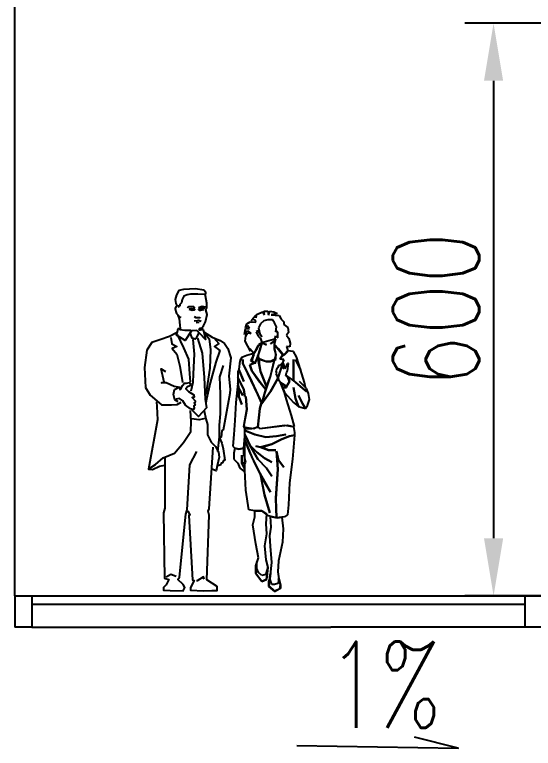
# Model space of a CAD drawing. Header units: millimetres. Extents: x 2 to 5882, y 1831 to 3462.
# Drawn here: x 528.08 to 546.12, y 2593.05 to 2618.61 of the extents above; entities that cross this region are included whole.
import ezdxf

# ---------------------------------------------------------------- set-up
doc = ezdxf.new("R2010")
doc.units = ezdxf.units.MM
for name, color, linetype in [('PP-MAN', 7, 'Continuous'), ('文字', 7, 'Continuous'), ('标注', 4, 'Continuous'), ('道路结构', 7, 'Continuous')]:
    doc.layers.add(name, color=color, linetype=linetype)
doc.styles.get("Standard").update_dxf_attribs({"font": 'simplex1.shx', "width": 0.7, "bigfont": 'hztxt.shx'})
doc.dimstyles.new('比例1：200', dxfattribs={"dimtxt": 3, "dimasz": 2, "dimexe": 1, "dimexo": 1, "dimgap": 0.5, "dimtad": 1, "dimlfac": 20, "dimzin": 13, "dimdsep": 46, "dimtxsty": 'Standard', "dimcen": -0.09, "dimclrd": 256, "dimclre": 256, "dimclrt": 7, "dimaunit": 1, "dimadec": 0, "dimazin": 0, "dimtfac": 0.0005, "dimtix": 1, "dimtmove": 2, "dimatfit": 3, "dimfxl": 0, "dimtolj": 1, "dimtzin": 13, "dimarcsym": 0})

# ---------------------------------------------------------------- blocks, each defined once
blk = doc.blocks.new('B11000')
at = {"layer": 'PP-MAN', "color": 0, "linetype": 'ByBlock'}
for p, q in [((-0.0795, 1.6614), (-0.074, 1.6632)), ((-0.074, 1.6632), (-0.0685, 1.6568)), ((-0.0265, 1.6559), (-0.0219, 1.6605)), ((-0.0219, 1.6605), (-0.0137, 1.6578))]:
    blk.add_line(p, q, dxfattribs=at)
for points in [[(-0.0585, 1.5392), (-0.0648, 1.5492), (-0.074, 1.551), (-0.084, 1.5629), (-0.0959, 1.5866), (-0.1059, 1.6295), (-0.0986, 1.6578), (-0.1041, 1.6696), (-0.1041, 1.697), (-0.0968, 1.7389), (-0.0986, 1.7599), (-0.0858, 1.7727), (-0.0375, 1.7809), (0.0328, 1.7773), (0.0602, 1.77), (0.0748, 1.7444), (0.0822, 1.7171), (0.0785, 1.6942), (0.0721, 1.6815)], [(-0.095, 1.7417), (-0.0895, 1.7481), (-0.0512, 1.7499), (-0.0082, 1.749), (0.0118, 1.7453), (0.0319, 1.7371), (0.042, 1.7171), (0.0456, 1.6979), (0.0557, 1.6888), (0.0557, 1.6806), (0.0593, 1.6787)], [(-0.0977, 1.6724), (-0.0767, 1.6769), (-0.0557, 1.6687)], [(-0.0913, 1.6641), (-0.0703, 1.6651), (-0.0557, 1.6596), (-0.0594, 1.6541), (-0.0694, 1.655), (-0.0868, 1.6596)], [(-0.0356, 1.6678), (-0.0238, 1.6769), (0.0045, 1.6742), (0.0091, 1.6669)], [(0.0009, 1.6651), (-0.011, 1.666), (-0.0265, 1.6641), (-0.0338, 1.6596), (-0.0292, 1.6541), (-0.0174, 1.6532), (0.0009, 1.6596)], [(0.0593, 1.6714), (0.0639, 1.6778), (0.0721, 1.6806), (0.0785, 1.6742), (0.0822, 1.6651), (0.0794, 1.6477), (0.0739, 1.6349), (0.0639, 1.624), (0.0575, 1.6158), (0.052, 1.6131), (0.0502, 1.6185)], [(-0.0648, 1.614), (-0.0621, 1.6094), (-0.042, 1.6103), (-0.032, 1.6149)], [(0.0675, 1.6258), (0.0584, 1.603), (0.0548, 1.5665), (0.0529, 1.5465)], [(-0.0712, 1.5884), (-0.0557, 1.593), (-0.0475, 1.5921), (-0.0283, 1.5893)], [(-0.0585, 1.582), (-0.042, 1.5811)], [(-0.0872, 1.5244), (-0.1361, 1.4955), (-0.1829, 1.4755), (-0.2074, 1.4577), (-0.2274, 1.4288), (-0.2452, 1.3732), (-0.2341, 1.2665), (-0.2407, 1.1887), (-0.2385, 1.1642), (-0.2007, 0.9485), (-0.1918, 0.9441), (-0.1873, 0.9063), (-0.1806, 0.9063), (-0.174, 0.9063)], [(-0.0961, 1.5133), (-0.1183, 1.4866), (-0.125, 1.4221), (-0.1206, 1.3132), (-0.0983, 1.1575)], [(-0.0676, 1.5446), (-0.0758, 1.5446), (-0.0822, 1.5401), (-0.0959, 1.4826), (-0.0603, 1.52), (-0.0448, 1.5346), (-0.0137, 1.5337), (0.0246, 1.4762), (0.0557, 1.4963), (0.0739, 1.5081), (0.0685, 1.5264), (0.0657, 1.5474), (0.0566, 1.5465)], [(-0.074, 1.541), (-0.0749, 1.5382), (-0.0539, 1.5355)], [(-0.0548, 1.52), (-0.0411, 1.4899), (-0.0347, 1.4844), (-0.0183, 1.4908), (-0.0073, 1.5173)], [(0.052, 1.5465), (0.0557, 1.541), (0.0255, 1.5364), (-0.0092, 1.5364)], [(0.0753, 1.5222), (0.1153, 1.5), (0.1732, 1.48), (0.2199, 1.4644), (0.2489, 1.4199), (0.2622, 1.3176), (0.2578, 1.1998), (0.2289, 1.1531), (0.191, 1.1197), (0.1621, 1.0975), (0.1042, 1.0975), (0.0708, 1.0997), (0.0464, 1.1131)], [(-0.145, 1.4911), (-0.174, 1.4577), (-0.1495, 1.4399), (-0.1806, 1.4177), (-0.1562, 1.3488), (-0.1228, 1.2265), (-0.1028, 1.1309), (-0.0983, 1.1086)], [(-0.0493, 1.4889), (-0.076, 1.4021), (-0.0872, 1.2576), (-0.0939, 1.1309), (-0.1028, 1.0797), (-0.0538, 1.0286), (-0.0182, 1.0664)], [(-0.0216, 1.4815), (-0.0291, 1.395), (-0.0234, 1.2803), (-0.0216, 1.2295), (-0.0103, 1.1768)], [(0.0708, 1.5111), (0.033, 1.4333), (0.0041, 1.3666), (-0.0026, 1.2798), (-0.0048, 1.2331)], [(0.1087, 1.4933), (0.102, 1.4555), (0.0731, 1.4399), (0.0998, 1.4288), (0.0731, 1.3955), (0.0553, 1.3243), (0.0397, 1.2287)], [(-0.1695, 0.8218), (-0.1784, 0.9085), (-0.1784, 0.9774), (-0.1851, 1.0441), (-0.1851, 1.0997), (-0.1851, 1.1598), (-0.1806, 1.262), (-0.2029, 1.3288)], [(0.053, 1.1998), (0.0886, 1.2042), (0.1354, 1.2265), (0.1621, 1.2265), (0.1465, 1.2309), (0.1643, 1.3087), (0.1398, 1.2932)], [(0.0578, 1.1877), (0.0489, 1.189), (0.0401, 1.2105), (0.0274, 1.2244), (0.016, 1.2244), (-0.0017, 1.2282), (-0.0068, 1.2194), (-0.003, 1.2093), (0.0109, 1.2029), (0.0198, 1.1915), (0.0046, 1.1751), (-0.0271, 1.1561), (-0.0296, 1.1422), (-0.017, 1.1396), (-0.036, 1.1207), (-0.0347, 1.1131), (-0.0284, 1.108), (-0.0347, 1.0979), (-0.0271, 1.0903), (-0.0296, 1.0764), (-0.0233, 1.0675), (-0.0068, 1.0726), (0.0211, 1.0953), (0.0375, 1.1207), (0.0578, 1.1346), (0.0781, 1.1295)], [(0.0642, 1.1153), (0.0842, 1.1264), (0.0931, 1.1575), (0.0864, 1.1864), (0.0664, 1.1976), (0.053, 1.1998)], [(0.1932, 1.1153), (0.191, 1.0864), (0.1866, 1.0086), (0.24, 0.7173), (0.2155, 0.715), (0.1754, 0.735), (0.1443, 0.7417)], [(-0.0872, 1.0619), (-0.0983, 1.0152), (-0.1072, 0.9819), (-0.1072, 0.9196), (-0.1295, 0.8774), (-0.1539, 0.8507), (-0.1717, 0.8173), (-0.1762, 0.7884), (-0.1651, 0.7373), (-0.1584, 0.7084), (-0.1339, 0.7173)], [(0.2311, 0.7239), (0.1977, 0.7462), (0.1532, 0.784), (0.0864, 0.8129), (0.033, 0.8751), (-0.0093, 0.9396), (-0.0115, 0.9997), (-0.0071, 1.0641)], [(-0.0939, 1.0174), (-0.0582, 1.0086), (-0.0137, 1.0152)], [(-0.1791, 0.9029), (-0.193, 0.8713), (-0.2006, 0.8371), (-0.2095, 0.7713), (-0.2019, 0.7688), (-0.1968, 0.7549), (-0.188, 0.7536), (-0.1854, 0.7435), (-0.169, 0.7384)], [(0.0073, 0.4733), (-0.0031, 0.4473), (0.0021, 0.4447), (-0.0187, 0.0651), (-0.0291, 0.0625), (-0.0083, 0.0209), (-0.0083, 0.0053), (-0.0838, 0.0001), (-0.1332, 0.0027), (-0.1644, 0.0027), (-0.1644, 0.0261), (-0.1046, 0.0651), (-0.1176, 0.4473), (-0.1124, 0.4707), (-0.1176, 0.4837), (-0.141, 0.8477)], [(0.1426, 0.7905), (0.1426, 0.4889), (0.1504, 0.4603), (0.1452, 0.0755), (0.1192, 0.0677), (0.1348, 0.0365), (0.1504, 0.0209), (0.1504, 0.0053), (0.1114, 0.0027), (0.0359, 0.0001), (0.0255, 0.0209), (0.0359, 0.0391), (0.0672, 0.0677), (0.0567, 0.0807), (0.0203, 0.4525), (0.0125, 0.4785), (-0.0031, 0.7437), (-0.0447, 0.8217)], [(0.0776, 0.0859), (0.1088, 0.0963), (0.1348, 0.0807)], [(-0.089, 0.0703), (-0.0838, 0.0833), (-0.0473, 0.0599), (-0.0421, 0.0599)]]:
    blk.add_lwpolyline(points, dxfattribs=at)
blk = doc.blocks.new('行人')
at = {"color": 143, "linetype": 'Continuous'}
for p, q in [((-1454.792, -1087.039), (-1454.7, -1086.962)), ((-1454.7, -1086.962), (-1454.523, -1086.877)), ((-1454.523, -1086.877), (-1454.446, -1086.985)), ((-1454.477, -1086.854), (-1454.33, -1086.854)), ((-1454.446, -1086.985), (-1454.477, -1086.854)), ((-1454.33, -1086.854), (-1454.315, -1086.993)), ((-1454.315, -1086.993), (-1454.261, -1086.854)), ((-1454.261, -1086.854), (-1454.123, -1086.877)), ((-1454.007, -1086.939), (-1454.215, -1086.985)), ((-1454.215, -1086.985), (-1453.938, -1087.008)), ((-1454.123, -1086.877), (-1454.007, -1086.939)), ((-1453.938, -1087.008), (-1453.868, -1087.131)), ((-1455.07, -1087.293), (-1454.954, -1087.224)), ((-1454.954, -1087.224), (-1454.754, -1087.239)), ((-1454.916, -1087.193), (-1454.816, -1087.054)), ((-1454.87, -1087.147), (-1454.916, -1087.193)), ((-1454.769, -1087.17), (-1454.87, -1087.147)), ((-1454.816, -1087.054), (-1454.723, -1087.062)), ((-1454.723, -1087.062), (-1454.792, -1087.039)), ((-1454.754, -1087.239), (-1454.769, -1087.17)), ((-1454.477, -1087.193), (-1454.585, -1087.293)), ((-1454.338, -1087.154), (-1454.477, -1087.193)), ((-1454.169, -1087.154), (-1454.338, -1087.154)), ((-1454.099, -1087.262), (-1454.169, -1087.154)), ((-1454.03, -1087.401), (-1454.099, -1087.262)), ((-1453.868, -1087.131), (-1453.776, -1087.224)), ((-1453.776, -1087.224), (-1453.784, -1087.316)), ((-1455.147, -1087.662), (-1455.116, -1087.455)), ((-1455.116, -1087.432), (-1455.07, -1087.293)), ((-1455.031, -1087.362), (-1455.116, -1087.432)), ((-1455.116, -1087.455), (-1454.977, -1087.455)), ((-1455.008, -1087.547), (-1455.116, -1087.562)), ((-1454.977, -1087.455), (-1455.031, -1087.362)), ((-1454.916, -1087.632), (-1455.008, -1087.547)), ((-1454.685, -1087.539), (-1454.746, -1087.57)), ((-1454.615, -1087.639), (-1454.685, -1087.539)), ((-1454.585, -1087.293), (-1454.654, -1087.432)), ((-1454.654, -1087.432), (-1454.615, -1087.639)), ((-1454.061, -1087.57), (-1454.03, -1087.401)), ((-1453.784, -1087.316), (-1453.637, -1087.424)), ((-1453.637, -1087.424), (-1453.614, -1087.593)), ((-1455.116, -1087.562), (-1455.147, -1087.662)), ((-1455.124, -1087.894), (-1455.101, -1087.709)), ((-1455.101, -1087.709), (-1455.031, -1087.593)), ((-1455.031, -1087.593), (-1454.916, -1087.632)), ((-1454.746, -1087.57), (-1454.677, -1087.724)), ((-1454.677, -1087.724), (-1454.592, -1087.801)), ((-1454.546, -1087.747), (-1454.615, -1087.639)), ((-1454.615, -1087.639), (-1454.546, -1087.747)), ((-1454.592, -1087.801), (-1454.546, -1087.94)), ((-1454.099, -1087.886), (-1454.061, -1087.709)), ((-1453.992, -1087.57), (-1454.061, -1087.57)), ((-1454.061, -1087.709), (-1453.992, -1087.778)), ((-1453.992, -1087.778), (-1453.992, -1087.57)), ((-1453.614, -1087.593), (-1453.684, -1087.686)), ((-1453.684, -1087.686), (-1453.599, -1087.801)), ((-1453.599, -1087.801), (-1453.553, -1087.963)), ((-1455.031, -1088.071), (-1455.124, -1087.894)), ((-1454.685, -1088.055), (-1454.823, -1088.332)), ((-1454.654, -1088.024), (-1454.723, -1088.163)), ((-1454.546, -1087.955), (-1454.685, -1088.055)), ((-1454.546, -1087.955), (-1454.654, -1088.024)), ((-1454.546, -1087.955), (-1454.608, -1088.194)), ((-1454.585, -1088.125), (-1454.546, -1087.955)), ((-1454.061, -1087.817), (-1454.546, -1087.955)), ((-1454.546, -1087.94), (-1454.384, -1088.024)), ((-1454.384, -1088.024), (-1454.546, -1087.955)), ((-1454.546, -1087.955), (-1454.546, -1087.955)), ((-1454.546, -1087.955), (-1454.546, -1087.955)), ((-1454.238, -1087.986), (-1454.099, -1087.886)), ((-1454.099, -1087.886), (-1454.238, -1087.986)), ((-1454.099, -1088.009), (-1454.061, -1087.817)), ((-1454.099, -1088.163), (-1454.099, -1087.886)), ((-1453.969, -1088.163), (-1454.099, -1088.009)), ((-1453.822, -1088.371), (-1454.099, -1088.024)), ((-1454.099, -1088.024), (-1454.099, -1088.163)), ((-1453.553, -1087.963), (-1453.568, -1088.094)), ((-1454.939, -1088.24), (-1455.031, -1088.071)), ((-1454.962, -1088.163), (-1454.939, -1088.24)), ((-1454.823, -1088.332), (-1454.962, -1088.163)), ((-1454.723, -1088.163), (-1454.823, -1088.332)), ((-1454.685, -1088.44), (-1454.585, -1088.125)), ((-1454.608, -1088.194), (-1454.677, -1088.379)), ((-1454.061, -1088.332), (-1454.099, -1088.163)), ((-1454.099, -1088.163), (-1454.061, -1088.371)), ((-1453.776, -1088.394), (-1453.969, -1088.163)), ((-1453.645, -1088.232), (-1453.784, -1088.371)), ((-1453.668, -1088.279), (-1453.776, -1088.394)), ((-1453.691, -1088.078), (-1453.645, -1088.186)), ((-1453.568, -1088.094), (-1453.691, -1088.078)), ((-1453.645, -1088.186), (-1453.668, -1088.279)), ((-1453.437, -1088.263), (-1453.645, -1088.232)), ((-1453.337, -1088.44), (-1453.437, -1088.263)), ((-1455.239, -1088.471), (-1455.308, -1088.579)), ((-1455.07, -1088.402), (-1455.239, -1088.471)), ((-1455.208, -1088.54), (-1455.208, -1088.679)), ((-1455.208, -1088.679), (-1455.208, -1088.54)), ((-1454.823, -1088.332), (-1455.07, -1088.402)), ((-1454.823, -1088.371), (-1454.931, -1088.579)), ((-1454.931, -1088.579), (-1454.823, -1088.371)), ((-1454.893, -1088.579), (-1454.823, -1088.332)), ((-1454.823, -1088.332), (-1454.893, -1088.579)), ((-1454.685, -1088.402), (-1454.792, -1088.679)), ((-1454.792, -1088.679), (-1454.685, -1088.44)), ((-1454.654, -1088.51), (-1454.685, -1088.402)), ((-1454.677, -1088.379), (-1454.654, -1088.51)), ((-1454.654, -1088.51), (-1454.377, -1088.61)), ((-1454.654, -1088.51), (-1454.654, -1088.51)), ((-1454.654, -1088.61), (-1454.654, -1088.51)), ((-1454.407, -1088.61), (-1454.639, -1088.51)), ((-1454.639, -1088.51), (-1454.631, -1088.679)), ((-1454.238, -1089.133), (-1454.099, -1088.54)), ((-1454.238, -1088.61), (-1454.061, -1088.54)), ((-1454.099, -1088.54), (-1454.238, -1088.61)), ((-1454.099, -1088.54), (-1454.238, -1089.095)), ((-1454.061, -1088.371), (-1454.099, -1088.54)), ((-1454.099, -1088.54), (-1454.099, -1088.54)), ((-1454.061, -1088.54), (-1454.061, -1088.332)), ((-1453.922, -1088.51), (-1453.822, -1088.371)), ((-1453.784, -1088.371), (-1453.922, -1088.51)), ((-1453.784, -1088.54), (-1453.922, -1088.51)), ((-1453.922, -1088.51), (-1453.784, -1088.54)), ((-1453.822, -1088.717), (-1453.784, -1088.54)), ((-1453.784, -1088.54), (-1453.822, -1088.648)), ((-1453.437, -1088.54), (-1453.437, -1089.064)), ((-1453.437, -1089.095), (-1453.437, -1088.54)), ((-1453.368, -1088.54), (-1453.199, -1088.887)), ((-1453.199, -1088.887), (-1453.368, -1088.54)), ((-1453.199, -1088.887), (-1453.337, -1088.44)), ((-1455.308, -1088.579), (-1455.347, -1088.887)), ((-1455.208, -1088.679), (-1454.962, -1089.164)), ((-1455.031, -1089.025), (-1455.208, -1088.679)), ((-1454.792, -1088.648), (-1454.962, -1088.717)), ((-1454.962, -1088.717), (-1454.792, -1088.648)), ((-1454.962, -1088.717), (-1454.893, -1088.925)), ((-1454.893, -1088.925), (-1454.962, -1088.717)), ((-1454.931, -1088.579), (-1454.792, -1088.648)), ((-1454.792, -1088.648), (-1454.931, -1088.579)), ((-1454.585, -1088.956), (-1454.654, -1088.61)), ((-1454.631, -1088.679), (-1454.585, -1088.956)), ((-1454.238, -1088.61), (-1454.407, -1088.61)), ((-1454.377, -1088.61), (-1454.238, -1088.61)), ((-1453.992, -1088.818), (-1454.03, -1088.887)), ((-1453.822, -1088.648), (-1453.992, -1089.203)), ((-1453.992, -1089.203), (-1453.822, -1088.717)), ((-1453.961, -1088.748), (-1453.992, -1088.818)), ((-1453.922, -1088.748), (-1453.961, -1088.748)), ((-1453.853, -1088.679), (-1453.922, -1088.748)), ((-1453.784, -1088.679), (-1453.853, -1088.679)), ((-1453.822, -1088.717), (-1453.853, -1088.787)), ((-1453.853, -1088.787), (-1453.822, -1088.717)), ((-1453.853, -1088.787), (-1453.753, -1088.818)), ((-1453.753, -1088.856), (-1453.853, -1088.787)), ((-1453.753, -1088.818), (-1453.784, -1088.679)), ((-1453.645, -1088.679), (-1453.753, -1088.856)), ((-1453.614, -1088.679), (-1453.645, -1088.679)), ((-1453.645, -1088.925), (-1453.614, -1088.679)), ((-1455.347, -1088.887), (-1455.378, -1088.956)), ((-1455.378, -1088.956), (-1455.378, -1089.164)), ((-1455.17, -1089.303), (-1455.347, -1088.887)), ((-1455.347, -1088.887), (-1455.17, -1089.303)), ((-1454.685, -1089.757), (-1455.031, -1089.025)), ((-1454.893, -1088.925), (-1454.654, -1089.272)), ((-1454.546, -1089.41), (-1454.893, -1088.925)), ((-1454.585, -1088.956), (-1454.377, -1089.48)), ((-1454.377, -1089.48), (-1454.585, -1088.956)), ((-1454.03, -1088.887), (-1454.061, -1088.925)), ((-1454.061, -1088.925), (-1454.03, -1088.995)), ((-1454.03, -1088.995), (-1454.061, -1089.025)), ((-1454.061, -1089.025), (-1453.961, -1089.233)), ((-1453.714, -1089.095), (-1453.684, -1088.995)), ((-1453.684, -1088.995), (-1453.645, -1088.925)), ((-1453.437, -1089.064), (-1453.437, -1089.272)), ((-1453.06, -1089.341), (-1453.199, -1088.887)), ((-1455.17, -1089.58), (-1455.378, -1089.164)), ((-1455.378, -1089.164), (-1455.17, -1089.58)), ((-1455.378, -1089.164), (-1455.378, -1089.372)), ((-1454.962, -1089.164), (-1454.754, -1089.618)), ((-1454.654, -1089.272), (-1454.407, -1089.58)), ((-1454.238, -1089.095), (-1454.446, -1089.718)), ((-1454.377, -1089.48), (-1454.238, -1089.133)), ((-1454.238, -1089.649), (-1453.992, -1089.203)), ((-1453.992, -1089.203), (-1454.238, -1089.649)), ((-1453.961, -1089.233), (-1453.892, -1089.341)), ((-1453.645, -1089.133), (-1453.714, -1089.095)), ((-1453.684, -1089.48), (-1453.576, -1089.303)), ((-1453.576, -1089.303), (-1453.684, -1089.48)), ((-1453.684, -1089.511), (-1453.576, -1089.303)), ((-1453.437, -1089.272), (-1453.645, -1089.133)), ((-1453.645, -1089.133), (-1453.406, -1089.303)), ((-1453.645, -1089.133), (-1453.645, -1089.133)), ((-1453.576, -1089.303), (-1453.645, -1089.133)), ((-1453.645, -1089.133), (-1453.576, -1089.303)), ((-1453.576, -1089.303), (-1453.645, -1089.133)), ((-1453.437, -1089.272), (-1453.437, -1089.095)), ((-1453.199, -1089.48), (-1453.437, -1089.272)), ((-1453.406, -1089.303), (-1453.199, -1089.48)), ((-1453.229, -1089.303), (-1453.021, -1089.511)), ((-1452.991, -1089.549), (-1453.229, -1089.303)), ((-1455.378, -1089.372), (-1455.447, -1090.034)), ((-1455.347, -1089.511), (-1455.378, -1089.372)), ((-1455.378, -1089.372), (-1455.347, -1089.549)), ((-1455.347, -1089.826), (-1455.347, -1089.511)), ((-1455.208, -1089.788), (-1455.347, -1089.549)), ((-1455.347, -1089.549), (-1455.208, -1089.788)), ((-1455.347, -1089.549), (-1455.347, -1089.826)), ((-1455.139, -1089.826), (-1455.17, -1089.58)), ((-1455.17, -1089.58), (-1455.139, -1089.826)), ((-1454.407, -1089.58), (-1454.546, -1089.41)), ((-1454.546, -1090.065), (-1454.407, -1089.58)), ((-1454.407, -1089.58), (-1454.377, -1089.48)), ((-1453.892, -1089.341), (-1453.784, -1089.41)), ((-1453.892, -1089.341), (-1453.753, -1089.441)), ((-1453.822, -1089.511), (-1453.892, -1089.341)), ((-1453.853, -1089.372), (-1453.822, -1089.511)), ((-1453.684, -1089.48), (-1453.853, -1089.372)), ((-1453.822, -1089.511), (-1453.753, -1089.688)), ((-1453.822, -1089.511), (-1453.684, -1089.511)), ((-1453.684, -1089.511), (-1453.822, -1089.511)), ((-1453.753, -1089.688), (-1453.822, -1089.511)), ((-1453.784, -1089.41), (-1453.684, -1089.48)), ((-1453.753, -1089.441), (-1453.684, -1089.511)), ((-1453.437, -1089.511), (-1453.368, -1089.896)), ((-1453.368, -1089.896), (-1453.437, -1089.511)), ((-1452.991, -1089.649), (-1453.199, -1089.48)), ((-1453.199, -1089.48), (-1452.991, -1089.649)), ((-1453.021, -1089.511), (-1453.06, -1089.341)), ((-1452.921, -1089.718), (-1452.991, -1089.549)), ((-1455.239, -1090.103), (-1455.347, -1089.826)), ((-1455.347, -1089.826), (-1455.239, -1090.103)), ((-1455.101, -1089.826), (-1455.07, -1090.273)), ((-1455.07, -1090.273), (-1455.101, -1089.826)), ((-1454.754, -1089.618), (-1454.546, -1090.065)), ((-1454.546, -1090.065), (-1454.685, -1089.757)), ((-1454.238, -1089.649), (-1454.546, -1090.065)), ((-1454.546, -1090.065), (-1454.238, -1089.649)), ((-1454.546, -1090.065), (-1454.238, -1089.649)), ((-1454.238, -1089.649), (-1454.546, -1090.065)), ((-1454.446, -1089.718), (-1454.546, -1090.065)), ((-1453.753, -1089.688), (-1453.437, -1090.034)), ((-1453.684, -1089.926), (-1453.753, -1089.688)), ((-1453.268, -1089.788), (-1453.129, -1090.065)), ((-1453.129, -1090.065), (-1453.268, -1089.788)), ((-1452.883, -1089.926), (-1452.921, -1089.718)), ((-1455.447, -1090.034), (-1455.486, -1090.658)), ((-1454.546, -1089.996), (-1454.615, -1090.242)), ((-1454.615, -1090.242), (-1454.546, -1089.996)), ((-1453.507, -1090.481), (-1453.684, -1089.926)), ((-1453.437, -1090.034), (-1453.268, -1090.173)), ((-1453.368, -1089.896), (-1453.268, -1090.173)), ((-1453.268, -1090.173), (-1453.368, -1089.896)), ((-1453.129, -1090.065), (-1453.021, -1090.242)), ((-1453.021, -1090.242), (-1453.129, -1090.065)), ((-1452.952, -1090.134), (-1452.883, -1089.926)), ((-1455.07, -1090.273), (-1455.17, -1090.827)), ((-1455.17, -1090.866), (-1455.07, -1090.273)), ((-1454.615, -1090.242), (-1454.685, -1090.897)), ((-1454.685, -1090.897), (-1454.615, -1090.242)), ((-1453.268, -1090.173), (-1453.021, -1090.242)), ((-1453.021, -1090.242), (-1452.952, -1090.134)), ((-1453.406, -1090.866), (-1453.507, -1090.481)), ((-1455.486, -1090.658), (-1455.516, -1091.143)), ((-1455.17, -1090.827), (-1455.139, -1090.935)), ((-1455.139, -1090.935), (-1455.17, -1090.866)), ((-1454.823, -1090.935), (-1454.685, -1090.866)), ((-1454.685, -1090.866), (-1454.615, -1090.935)), ((-1454.615, -1090.935), (-1453.753, -1090.827)), ((-1454.615, -1090.935), (-1453.645, -1090.827)), ((-1453.753, -1090.827), (-1453.476, -1090.866)), ((-1453.645, -1090.827), (-1453.437, -1090.866)), ((-1453.476, -1090.866), (-1453.406, -1090.866)), ((-1453.437, -1090.866), (-1453.406, -1091.074)), ((-1453.437, -1090.866), (-1453.437, -1090.866)), ((-1455.139, -1090.897), (-1454.823, -1090.935)), ((-1455.139, -1091.004), (-1455.139, -1090.897)), ((-1455.139, -1090.935), (-1454.893, -1090.935)), ((-1455.139, -1091.212), (-1455.139, -1090.935)), ((-1454.792, -1091.143), (-1455.139, -1091.004)), ((-1455.139, -1091.004), (-1454.792, -1091.143)), ((-1455.139, -1091.143), (-1455.139, -1091.004)), ((-1454.893, -1090.935), (-1454.685, -1090.897)), ((-1454.685, -1090.897), (-1454.615, -1090.935)), ((-1453.406, -1091.074), (-1453.406, -1091.174)), ((-1455.516, -1091.143), (-1455.555, -1091.559)), ((-1455.17, -1091.628), (-1455.139, -1091.212)), ((-1455.139, -1091.143), (-1454.931, -1091.59)), ((-1454.962, -1091.52), (-1455.139, -1091.143)), ((-1455.139, -1091.351), (-1455.139, -1091.143)), ((-1454.962, -1091.767), (-1455.139, -1091.351)), ((-1455.139, -1091.351), (-1454.893, -1091.936)), ((-1455.139, -1091.628), (-1455.139, -1091.351)), ((-1454.407, -1091.243), (-1454.792, -1091.143)), ((-1454.792, -1091.143), (-1454.407, -1091.243)), ((-1454.03, -1091.212), (-1454.407, -1091.243)), ((-1454.407, -1091.243), (-1454.03, -1091.212)), ((-1454.2, -1091.49), (-1453.853, -1091.312)), ((-1453.853, -1091.312), (-1454.2, -1091.49)), ((-1453.714, -1091.143), (-1454.03, -1091.212)), ((-1454.03, -1091.212), (-1453.714, -1091.143)), ((-1453.853, -1091.312), (-1453.576, -1091.212)), ((-1453.576, -1091.212), (-1453.853, -1091.312)), ((-1453.576, -1091.212), (-1453.406, -1091.174)), ((-1453.406, -1091.174), (-1453.576, -1091.212)), ((-1453.406, -1091.174), (-1453.476, -1092.005)), ((-1455.555, -1091.559), (-1455.486, -1091.628)), ((-1455.486, -1091.628), (-1455.516, -1091.798)), ((-1455.486, -1091.628), (-1455.486, -1091.628)), ((-1455.347, -1091.659), (-1455.486, -1091.628)), ((-1455.486, -1091.628), (-1455.347, -1091.659)), ((-1455.17, -1091.628), (-1455.347, -1091.659)), ((-1455.347, -1091.659), (-1455.17, -1091.628)), ((-1455.17, -1091.728), (-1455.17, -1091.628)), ((-1455.139, -1092.39), (-1455.139, -1091.628)), ((-1454.723, -1091.767), (-1454.962, -1091.52)), ((-1454.962, -1091.52), (-1454.723, -1091.767)), ((-1454.685, -1092.005), (-1454.962, -1091.52)), ((-1454.931, -1091.59), (-1454.685, -1092.005)), ((-1454.754, -1091.559), (-1454.585, -1091.59)), ((-1454.585, -1091.59), (-1454.754, -1091.559)), ((-1454.2, -1091.49), (-1454.585, -1091.59)), ((-1454.585, -1091.59), (-1454.307, -1091.697)), ((-1454.546, -1091.59), (-1454.2, -1091.49)), ((-1454.307, -1091.697), (-1454.546, -1091.59)), ((-1455.516, -1091.798), (-1455.516, -1092.005)), ((-1455.239, -1091.867), (-1455.239, -1092.113)), ((-1455.239, -1092.144), (-1455.239, -1091.867)), ((-1455.17, -1091.836), (-1455.17, -1091.728)), ((-1455.101, -1092.113), (-1455.17, -1091.836)), ((-1454.754, -1092.213), (-1454.962, -1091.767)), ((-1454.446, -1091.975), (-1454.723, -1091.767)), ((-1454.723, -1091.767), (-1454.446, -1091.975)), ((-1454.061, -1091.697), (-1454.307, -1091.697)), ((-1454.307, -1091.697), (-1454.061, -1091.697)), ((-1454.03, -1091.728), (-1453.992, -1092.352)), ((-1453.992, -1092.352), (-1454.03, -1091.728)), ((-1453.961, -1092.044), (-1454.03, -1091.728)), ((-1454.03, -1091.728), (-1453.961, -1092.044)), ((-1455.516, -1092.005), (-1455.378, -1092.144)), ((-1455.378, -1092.144), (-1455.308, -1092.321)), ((-1455.239, -1092.113), (-1455.139, -1092.183)), ((-1455.139, -1092.352), (-1455.239, -1092.144)), ((-1455.139, -1092.183), (-1455.101, -1092.113)), ((-1454.893, -1091.936), (-1454.615, -1092.491)), ((-1454.377, -1092.321), (-1454.685, -1092.005)), ((-1454.685, -1092.005), (-1454.377, -1092.321)), ((-1454.2, -1092.113), (-1454.446, -1091.975)), ((-1454.446, -1091.975), (-1454.2, -1092.113)), ((-1453.784, -1092.283), (-1453.961, -1092.044)), ((-1453.961, -1092.044), (-1453.784, -1092.283)), ((-1453.476, -1092.005), (-1453.576, -1092.837)), ((-1455.308, -1092.321), (-1455.17, -1092.421)), ((-1455.17, -1092.421), (-1455.139, -1092.352)), ((-1455.101, -1093.083), (-1455.139, -1092.39)), ((-1454.585, -1092.529), (-1454.754, -1092.213)), ((-1454.2, -1092.598), (-1454.377, -1092.321)), ((-1454.377, -1092.321), (-1454.2, -1092.598)), ((-1453.992, -1092.352), (-1454.061, -1093.391)), ((-1454.061, -1093.361), (-1453.992, -1092.352)), ((-1454.615, -1092.491), (-1454.238, -1093.153)), ((-1454.446, -1093.253), (-1454.585, -1092.529)), ((-1454.585, -1092.56), (-1454.446, -1093.253)), ((-1454.238, -1093.153), (-1454.585, -1092.56)), ((-1453.576, -1092.837), (-1453.614, -1093.599)), ((-1455, -1093.776), (-1455.101, -1093.083)), ((-1454.269, -1093.877), (-1454.446, -1093.253)), ((-1454.446, -1093.253), (-1454.269, -1093.877)), ((-1454.03, -1094.054), (-1454.061, -1093.361)), ((-1454.061, -1093.391), (-1454.03, -1094.054)), ((-1453.614, -1093.599), (-1453.645, -1093.946)), ((-1454.792, -1093.807), (-1455, -1093.776)), ((-1454.792, -1094.015), (-1454.792, -1093.807)), ((-1454.792, -1093.807), (-1454.546, -1093.807)), ((-1454.546, -1093.807), (-1454.792, -1093.807)), ((-1454.307, -1093.984), (-1454.546, -1093.807)), ((-1454.546, -1093.807), (-1454.377, -1093.915)), ((-1454.377, -1093.915), (-1454.407, -1094.262)), ((-1454.377, -1093.915), (-1454.377, -1093.915)), ((-1454.862, -1094.292), (-1454.792, -1094.015)), ((-1454.03, -1094.054), (-1454.307, -1093.984)), ((-1454.238, -1094), (-1454.007, -1094.054)), ((-1454.215, -1094.377), (-1454.238, -1094)), ((-1453.753, -1094.015), (-1454.03, -1094.054)), ((-1454.007, -1094.054), (-1453.845, -1094.031)), ((-1453.845, -1094.031), (-1453.845, -1094.031)), ((-1453.845, -1094.031), (-1453.807, -1094.431)), ((-1453.645, -1093.946), (-1453.753, -1094.015)), ((-1454.754, -1094.955), (-1454.862, -1094.292)), ((-1454.407, -1094.262), (-1454.377, -1094.608)), ((-1454.269, -1094.677), (-1454.215, -1094.377)), ((-1453.807, -1094.431), (-1453.83, -1094.893)), ((-1454.377, -1094.608), (-1454.446, -1095.024)), ((-1454.238, -1095.039), (-1454.269, -1094.677)), ((-1454.654, -1095.44), (-1454.754, -1094.955)), ((-1453.83, -1094.893), (-1453.969, -1095.548)), ((-1454.446, -1095.024), (-1454.407, -1095.509)), ((-1454.2, -1095.601), (-1454.238, -1095.039)), ((-1454.754, -1095.717), (-1454.654, -1095.44)), ((-1454.723, -1095.578), (-1454.754, -1095.717)), ((-1454.754, -1095.717), (-1454.754, -1095.994)), ((-1454.754, -1095.994), (-1454.754, -1095.717)), ((-1454.723, -1095.817), (-1454.723, -1095.578)), ((-1454.723, -1095.578), (-1454.723, -1095.578)), ((-1454.407, -1095.509), (-1454.338, -1095.786)), ((-1454.238, -1096.033), (-1454.2, -1095.601)), ((-1453.969, -1095.548), (-1453.984, -1095.933)), ((-1454.654, -1095.956), (-1454.723, -1095.817)), ((-1454.546, -1096.063), (-1454.654, -1095.956)), ((-1454.377, -1095.925), (-1454.407, -1096.025)), ((-1454.338, -1095.786), (-1454.377, -1095.925)), ((-1454.377, -1096.202), (-1454.338, -1095.786)), ((-1454.338, -1095.786), (-1454.377, -1096.202)), ((-1453.984, -1095.933), (-1453.953, -1096.179)), ((-1454.754, -1095.994), (-1454.546, -1096.271)), ((-1454.546, -1096.271), (-1454.754, -1095.994)), ((-1454.407, -1096.025), (-1454.546, -1096.063)), ((-1454.546, -1096.271), (-1454.377, -1096.202)), ((-1454.377, -1096.202), (-1454.546, -1096.271)), ((-1454.269, -1096.164), (-1454.307, -1096.271)), ((-1454.292, -1096.264), (-1454.238, -1096.033)), ((-1454.269, -1096.094), (-1454.238, -1095.994)), ((-1454.238, -1095.994), (-1454.269, -1096.164)), ((-1454.238, -1096.233), (-1454.269, -1096.094)), ((-1454.238, -1095.994), (-1454.238, -1095.994)), ((-1454.2, -1096.371), (-1454.238, -1096.233)), ((-1453.961, -1096.164), (-1453.961, -1096.271)), ((-1453.892, -1096.371), (-1453.961, -1096.164)), ((-1453.953, -1096.179), (-1453.892, -1096.395)), ((-1454.307, -1096.271), (-1454.307, -1096.441)), ((-1454.307, -1096.441), (-1454.099, -1096.618)), ((-1454.284, -1096.425), (-1454.292, -1096.264)), ((-1454.092, -1096.602), (-1454.284, -1096.425)), ((-1454.099, -1096.371), (-1454.2, -1096.371)), ((-1453.992, -1096.341), (-1454.099, -1096.371)), ((-1453.961, -1096.271), (-1453.992, -1096.341)), ((-1453.922, -1096.51), (-1453.892, -1096.371)), ((-1453.892, -1096.395), (-1453.899, -1096.51)), ((-1454.099, -1096.618), (-1453.922, -1096.51)), ((-1453.899, -1096.51), (-1454.092, -1096.602))]:
    blk.add_line(p, q, dxfattribs=at)
at = {"color": 143, "xscale": -5.910619607304398, "yscale": 5.910619607303943, "zscale": 5.910619607304046}
blk.add_blockref('B11000', (-1457.071, -1096.599), dxfattribs=at)
blk = doc.blocks.new('*D188')
at = {"layer": 'DEFPOINTS', "color": 0}
for p in [(547.628, 2618.306), (544.738, 2598.369), (548.442, 2598.369)]:
    blk.add_point(p, dxfattribs=at)
at = {"layer": '标注', "lineweight": -2}
for p, q in [((546.628, 2618.306), (543.738, 2618.306)), ((544.738, 2616.306), (544.738, 2600.369)), ((547.442, 2598.369), (543.738, 2598.369))]:
    blk.add_line(p, q, dxfattribs=at)
at = {"layer": '标注'}
for points in [[(544.405, 2616.306), (545.071, 2616.306), (544.738, 2618.306)], [(544.405, 2600.369), (545.071, 2600.369), (544.738, 2598.369)]]:
    blk.add_solid(points, dxfattribs=at)
at = {"layer": '标注', "color": 7, "insert": (542.738, 2608.338), "char_height": 3, "attachment_point": 5, "rotation": 90}
blk.add_mtext('\\A1;600', dxfattribs=at)

msp = doc.modelspace()

# ---------------------------------------------------------------- linework, layer by layer
for p, q in [((528.07536, 2598.36939), (528.07536, 2627.05851)), ((528.07536, 2598.36939), (528.07536, 2627.0131)), ((528.07536, 2598.36939), (551.82536, 2598.36939)), ((528.67536, 2598.06939), (545.82536, 2598.06939)), ((528.67536, 2597.26939), (539.07556, 2597.26939))]:
    msp.add_line(p, q)
at = {"color": 7}
msp.add_lwpolyline([(537.89545, 2593.15296), (543.50368, 2593.05365), (541.98789, 2593.44286)], dxfattribs=at)
at = {"layer": '道路结构'}
for p, q in [((528.07536, 2598.36939), (528.07536, 2597.26939)), ((528.67536, 2598.36939), (528.67536, 2597.26939)), ((545.82536, 2598.36939), (545.82536, 2597.27145)), ((545.82536, 2598.36939), (545.82536, 2597.26939)), ((545.82536, 2598.36939), (545.82536, 2597.26939)), ((528.67536, 2597.26939), (528.07536, 2597.26939)), ((551.82536, 2597.26939), (539.07556, 2597.26939))]:
    msp.add_line(p, q, dxfattribs=at)

# ---------------------------------------------------------------- block references
at = {"layer": '标注', "rotation": 359.999999999987}
msp.add_blockref('行人', (1991.21834, 3695.13253), dxfattribs=at)

# ---------------------------------------------------------------- texts
at = {"layer": '文字', "width": 0.7}
msp.add_text('1%', height=3, dxfattribs=at).set_placement((538.96353, 2593.77092))

# ---------------------------------------------------------------- dimensions: what is measured, and where the dimension line sits
at = {"layer": '标注'}
dim = msp.add_linear_dim(base=(544.73785, 2598.36939), p1=(547.62827, 2618.30648), p2=(548.44175, 2598.36939), angle=90, text='600', dimstyle='比例1：200', dxfattribs=at)
dim.commit()
dim.dimension.update_dxf_attribs({"geometry": '*D188', "text_midpoint": (542.73785, 2608.33794)})

doc.saveas('drawing.dxf')
